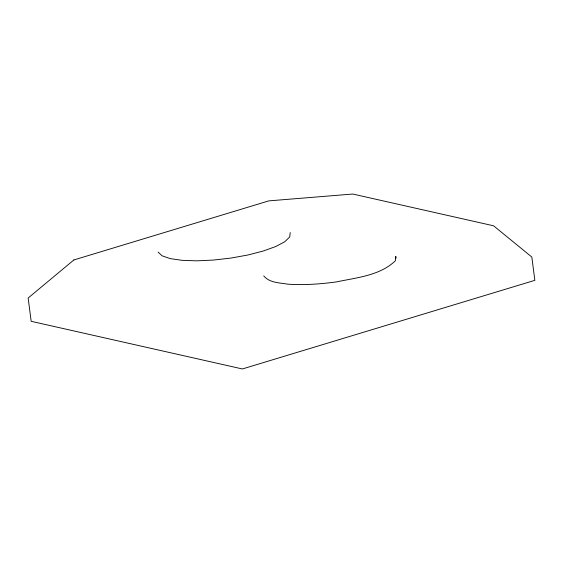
<?xml version="1.0" encoding="UTF-8"?>
<svg xmlns="http://www.w3.org/2000/svg" width="563" height="563" viewBox="0 0 563 563"><rect width="100%" height="100%" fill="white"/><g stroke="black" fill="none" stroke-linecap="round" stroke-linejoin="round"><path stroke-width="0.84" d="M290.212 232.582L289.706 236.988L284.737 241.766L275.638 246.573L263.034 251.091L247.776 255.018L230.907 258.072L213.588 260.057L196.98 260.838L182.229 260.352L170.329 258.635L162.102 255.813L158.104 252.069M263.716 275.891C269.515 282.929 279.579 282.732 287.834 284.174C304.097 285.244 320.396 284.097 336.519 281.901C356.59 277.615 379.842 275.666 395.317 260.817L395.817 256.404L396.042 258.128M73.866 259.951L28.15 298.017L31.176 321.311L242.393 368.962L534.85 280.332L531.824 257.038L493.596 225.805L352.783 194.038L268.84 200.871L73.866 259.951"/></g></svg>
